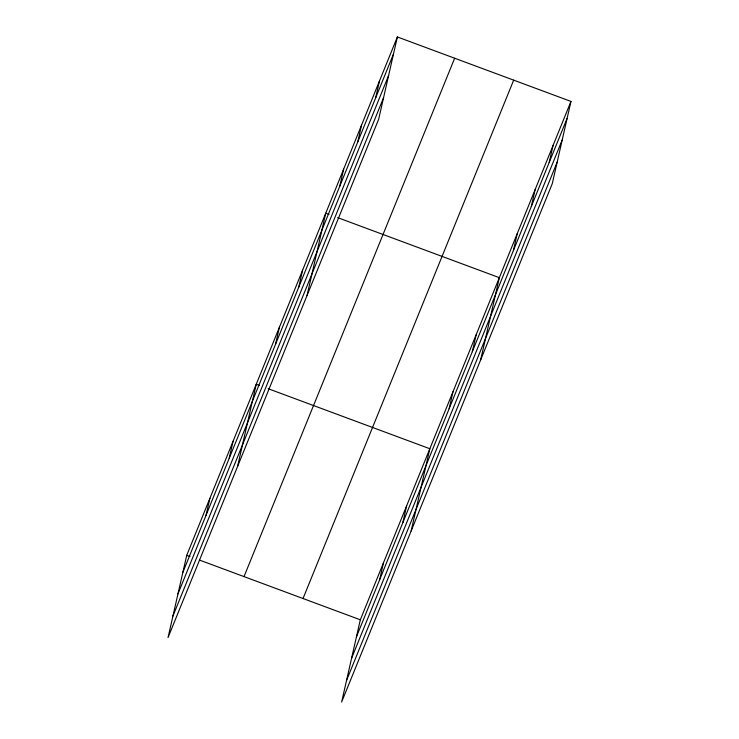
<?xml version="1.0" encoding="UTF-8"?>
<svg xmlns="http://www.w3.org/2000/svg" width="739" height="739" viewBox="0 0 739 739"><rect width="100%" height="100%" fill="white"/><g stroke="black" fill="none" stroke-linecap="round" stroke-linejoin="round"><path stroke-width="1.11" d="M397.37 36.95L186.727 555.34L168.039 637.581L378.682 119.201L397.37 36.95L570.961 101.419L552.273 183.66L341.63 702.05L360.318 619.799L570.961 101.419M206.033 515.314L209.894 498.317M229.201 458.291L233.062 441.294M237.552 466.521L256.239 384.271L259.481 385.472M275.545 344.245L279.407 327.248M298.722 287.222L302.584 270.225M307.064 295.452L325.751 213.202L328.994 214.402M339.792 186.136L343.653 169.139M357.704 142.073L361.565 125.076M375.606 98.01L379.467 81.013M379.624 579.773L383.486 562.776M402.792 522.75L406.653 505.753M411.143 530.981L429.83 448.73L268.128 388.686M449.136 408.704L452.998 391.716M472.313 351.681L476.175 334.693M480.655 359.911L499.342 277.67L337.64 217.617M513.383 250.595L517.245 233.607M531.295 206.532L535.156 189.544M549.197 162.469L553.058 145.481M182.866 572.337L393.508 53.947M177.97 593.87L388.622 75.48M172.926 616.049L383.578 97.668M244.009 576.614L454.661 58.224M303.027 598.525L513.679 80.145M356.457 636.796L567.099 118.406M351.561 658.329L562.213 139.948M346.517 680.517L557.169 162.127M186.727 555.34L189.969 556.541M199.696 560.153L360.318 619.799"/></g></svg>
